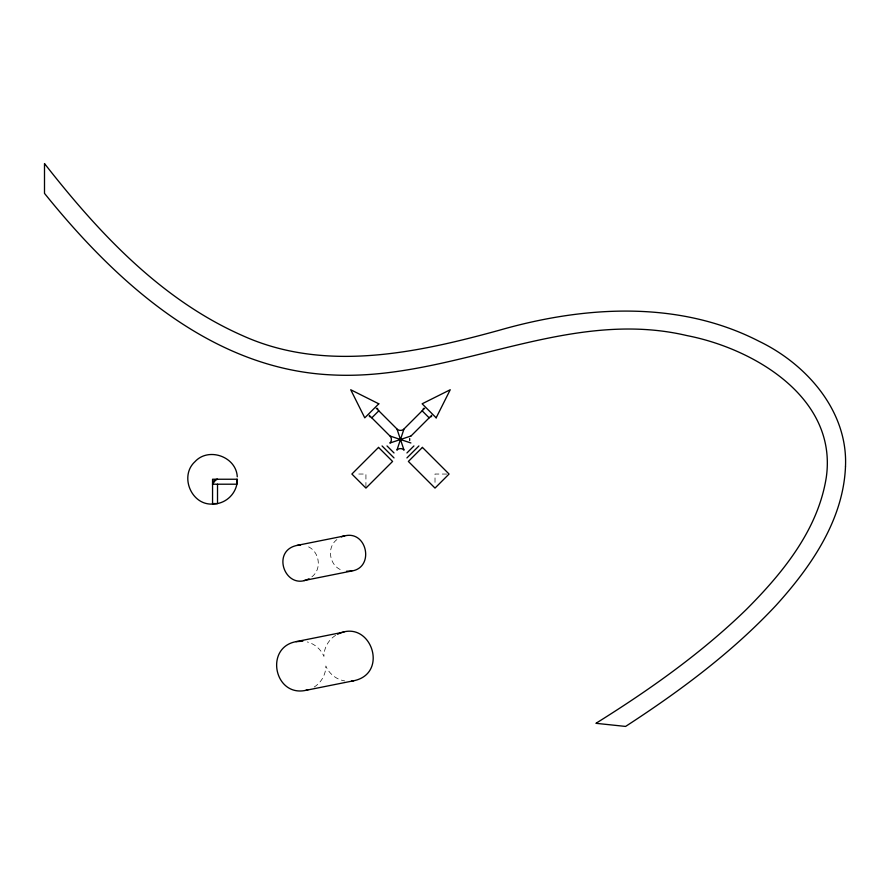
<?xml version="1.0" encoding="UTF-8"?>
<svg xmlns="http://www.w3.org/2000/svg" width="890" height="890" viewBox="0 0 890 890"><rect width="100%" height="100%" fill="white"/><g stroke="black" fill="none" stroke-linecap="round" stroke-linejoin="round"><path stroke-width="0.67" stroke-dasharray="4.45 3.34" d="M365.924 486.908L365.935 474.036L356.567 474.036M336.898 539.596C325.874 547.828 329.745 567.197 343.095 570.568M311.889 576.809C322.903 568.565 319.032 549.197 305.693 545.837M335.608 635.371C328.454 639.788 323.893 648.009 323.938 656.431C321.023 649.366 314.693 643.859 307.295 641.946M314.181 687.035C321.334 682.619 325.896 674.386 325.851 665.976C329.044 673.763 336.409 679.593 344.719 680.928M446.713 474.059L435.01 474.036L435.01 484.583"/><path stroke-width="1.33" d="M409.667 438.481L409.667 440.517M423.484 408.321L423.184 409.278M397.051 449.784L403.904 429.225M436.156 417.822L450.24 389.742L422.138 403.793L436.189 417.844M213.366 483.014L215.614 480.088L217.516 479.243A4.962 4.962 0 0 0 212.554 484.205L236.885 484.205L236.885 479.265M213.211 483.248L212.554 484.205M371.809 417.822L378.795 410.835M424.708 408.243L403.993 428.969A4.962 4.962 0 0 1 396.962 428.969L376.259 408.265M411.013 435.989L431.728 415.274M406.93 452.954L413.928 445.946M406.919 457.927L418.901 445.946M308.975 578.767C285.423 591.427 270.404 550.81 297.026 545.414L344.73 535.869C367.17 530.251 374.668 567.542 351.761 570.991L304.057 580.536M337.599 634.247C370.329 617.682 389.965 673.307 353.775 680.75L305.748 690.362C274.265 697.137 264.363 647.486 296.003 641.657L344.041 632.045M430.704 416.798L431.65 416.498M341.404 536.881L343.062 536.292M390.198 442.931L410.891 436.033M343.028 536.292L344.73 535.869M305.748 690.362L307.962 689.828M296.003 641.657L302.8 641.201M351.528 681.106L353.775 680.75M297.026 545.414L300.497 545.069M351.761 570.991L346.533 571.247M212.565 503.573L217.516 503.573L217.516 484.205M212.554 504.074L212.554 479.243L237.385 479.243A24.831 24.831 0 0 1 212.554 504.074C191.216 505.242 179.257 475.894 194.988 461.676C208.505 446.791 236.317 456.637 237.263 476.806M369.294 416.498L370.251 416.798M390.198 436.078L410.891 442.975M422.149 410.835L429.147 417.822M369.239 415.285L389.942 435.989A4.962 4.962 0 0 1 389.942 443.02M387.017 445.946L394.025 452.954M382.055 445.946L394.025 457.927M377.772 409.278L377.471 408.321M397.051 429.225L403.904 449.784M396.962 450.04A4.962 4.962 0 0 1 403.993 450.04M845.5 466.338C843.397 520.06 810.912 566.897 775.98 605.434C731.847 652.626 679.593 691.33 625.581 726.429L595.944 723.314C649.366 689.961 701.187 653.382 746.443 609.383C782.866 572.804 818.032 529.828 826.298 477.307C837.601 397.952 754.219 348.657 687.024 335.608C565.94 306.983 452.253 381.354 331.659 374.901C211.431 369.317 116.201 282.364 44.5 193.375L44.5 163.571C98.467 232.535 160.79 299.574 242.291 335.508C324.361 372.821 416.209 353.141 499.223 330.268C583.818 305.949 678.525 299.863 758.992 341.248C806.507 364.11 847.903 410.913 845.5 466.338M378.817 403.793L364.767 417.844L350.716 389.742L378.795 403.815M378.528 447.392L351.884 474.036L365.935 488.087L392.579 461.443L378.539 447.403M422.416 447.403L408.377 461.443L435.01 488.087L449.061 474.036L422.416 447.392"/></g></svg>
